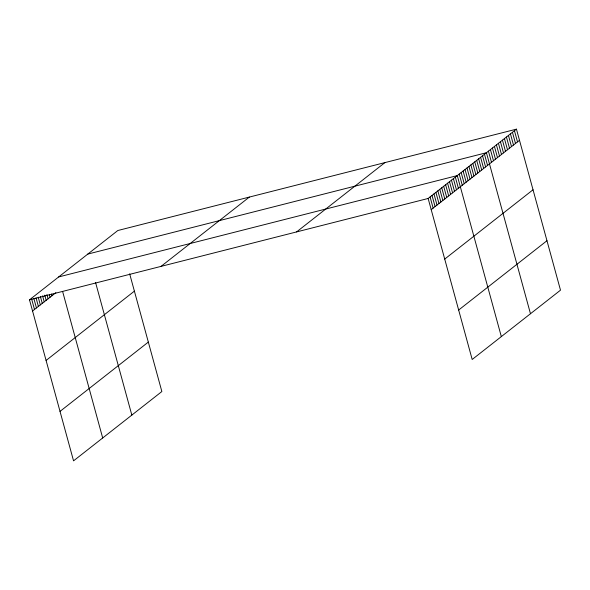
<?xml version="1.0" encoding="UTF-8"?>
<svg xmlns="http://www.w3.org/2000/svg" width="590" height="590" viewBox="0 0 590 590"><rect width="100%" height="100%" fill="white"/><g stroke="black" fill="none" stroke-linecap="round" stroke-linejoin="round"><path stroke-width="0.89" d="M129.66 273.826L161.859 391.531L73.551 460.842L29.5 299.831L117.816 230.52L516.449 129.158L560.5 290.169L472.184 359.48L428.141 198.469L516.449 129.158M32.553 310.989L55.873 292.699M161.048 266.378L249.364 197.067M46.079 360.446L134.395 291.136M60.018 411.392L148.333 342.082M296.586 231.914L384.901 162.611M431.194 209.634L519.51 140.324M444.72 259.084L533.036 189.774M458.659 310.03L546.974 240.72M87.785 254.084L486.425 152.722L530.476 313.74M58.646 276.953L457.279 175.599L501.33 336.61M29.5 299.831L428.141 198.469M514.451 130.729L517.504 141.895M512.452 132.3L515.505 143.466M510.446 133.871L513.499 145.037M508.447 135.442L511.5 146.608M506.441 137.013L509.495 148.179M504.443 138.584L507.496 149.749M502.437 140.155L505.497 151.32M500.438 141.725L503.491 152.891M498.439 143.296L501.493 154.462M496.433 144.867L499.487 156.033M494.435 146.438L497.488 157.604M492.429 148.009L495.482 159.175M490.43 149.58L493.483 160.746M488.424 151.151L491.485 162.316M484.478 154.248L487.539 165.414M482.539 155.775L485.592 166.941M480.599 157.301L483.652 168.467M478.652 158.821L481.706 169.986M476.713 160.347L479.766 171.513M474.766 161.874L477.819 173.04M472.826 163.401L475.879 174.566M470.879 164.92L473.94 176.085M468.939 166.446L471.993 177.612M466.992 167.973L470.053 179.139M465.053 169.5L468.106 180.665M463.113 171.019L466.166 182.185M461.166 172.546L464.219 183.711M459.226 174.072L462.28 185.238M455.34 177.118L458.393 188.284M453.393 178.645L456.454 189.81M451.453 180.171L454.507 191.337M449.506 181.698L452.567 192.864M447.567 183.217L450.62 194.383M445.627 184.744L448.68 195.91M443.68 186.27L446.733 197.436M441.74 187.797L444.794 198.963M439.793 189.316L442.847 200.482M437.854 190.843L440.907 202.009M435.907 192.369L438.967 203.535M433.967 193.896L437.02 205.062M432.02 195.415L435.081 206.581M430.081 196.942L433.134 208.108M95.58 282.558L131.835 415.095M62.599 291.416L102.69 437.972M51.514 294.026L51.986 295.745M49.339 294.69L50.039 297.272M46.92 294.499L48.1 298.798M44.744 295.17L46.153 300.317M42.569 295.833L44.213 301.844M40.393 296.497L42.266 303.371M38.21 297.161L40.327 304.897M36.034 297.832L38.387 306.417M33.859 298.496L36.44 307.943M31.44 298.304L34.5 309.47"/></g></svg>
